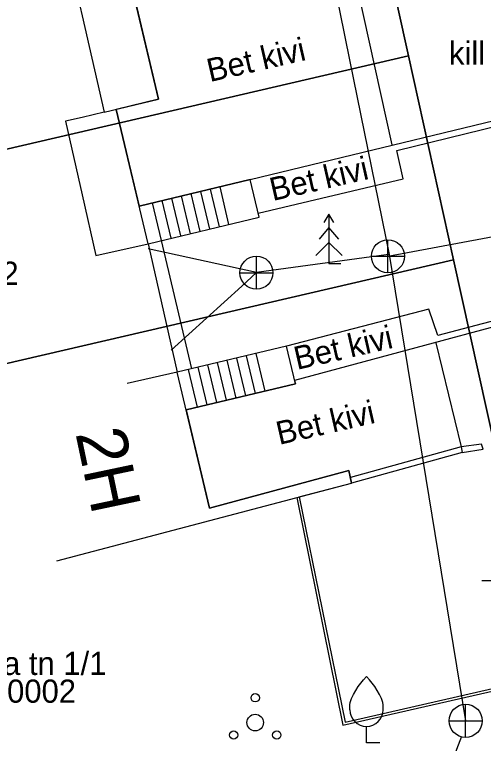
# Model space of a CAD drawing. Extents: x 657302 to 659073, y 6470576 to 6472205.
# Drawn here: x 657747.96 to 657762.12, y 6470910.28 to 6470932.28 of the extents above; entities that cross this region are included whole.
import ezdxf

# ---------------------------------------------------------------- set-up
doc = ezdxf.new("R2010")
doc.units = 0
for name, color, linetype in [('HOONE', 7, 'Continuous'), ('HOONEDET', 7, 'Continuous'), ('KKAEV', 7, 'Continuous'), ('KTRASS', 7, 'Continuous'), ('PIIR', 7, 'Continuous'), ('PUU', 7, 'Continuous'), ('SITRASS', 7, 'Continuous'), ('SKTRASS', 7, 'Continuous'), ('TEE', 7, 'Continuous')]:
    doc.layers.add(name, color=color, linetype=linetype)

msp = doc.modelspace()

# ---------------------------------------------------------------- linework, layer by layer
at = {"layer": 'HOONE'}
msp.add_lwpolyline([(657750, 6470938.076), (657750.339, 6470938.139), (657751.264, 6470934.141), (657750, 6470933.849), (657749.647, 6470933.767), (657750, 6470932.239), (657750.672, 6470929.334), (657750, 6470929.179), (657749.503, 6470929.064), (657750, 6470926.844), (657750.412, 6470925.003), (657751.992, 6470925.363), (657752.876, 6470921.485), (657751.363, 6470921.14)], dxfattribs=at)
at = {"layer": 'HOONEDET'}
for points in [[(657752.312, 6470929.724), (657751.264, 6470934.141)], [(657750.672, 6470929.334), (657752.312, 6470929.724)], [(657751.992, 6470925.363), (657751.029, 6470929.419)], [(657755.08, 6470927.299), (657751.722, 6470926.502)], [(657755.351, 6470926.161), (657755.08, 6470927.299)], [(657753.854, 6470925.805), (657753.583, 6470926.944)], [(657754.146, 6470925.875), (657753.875, 6470927.013)], [(657754.437, 6470925.944), (657754.167, 6470927.083)], [(657752.978, 6470925.598), (657752.708, 6470926.736)], [(657753.27, 6470925.667), (657753, 6470926.806)], [(657753.562, 6470925.736), (657753.292, 6470926.875)], [(657752.394, 6470925.459), (657752.124, 6470926.598)], [(657752.686, 6470925.528), (657752.416, 6470926.667)], [(657751.992, 6470925.363), (657755.351, 6470926.161)], [(657753.313, 6470921.589), (657752.394, 6470925.459)], [(657756.171, 6470922.268), (657752.876, 6470921.485)], [(657756.442, 6470921.129), (657756.171, 6470922.268)], [(657754.945, 6470920.774), (657754.675, 6470921.912)], [(657755.237, 6470920.843), (657754.966, 6470921.982)], [(657755.529, 6470920.912), (657755.258, 6470922.051)], [(657754.069, 6470920.566), (657753.799, 6470921.704)], [(657754.361, 6470920.635), (657754.091, 6470921.774)], [(657754.653, 6470920.704), (657754.383, 6470921.843)], [(657753.85, 6470917.384), (657752.876, 6470921.485)], [(657753.485, 6470920.427), (657753.215, 6470921.566)], [(657753.777, 6470920.496), (657753.507, 6470921.635)], [(657753.146, 6470920.347), (657756.442, 6470921.129)], [(657758.059, 6470918.514), (657753.85, 6470917.384)], [(657749.236, 6470915.791), (657758.139, 6470918.136)]]:
    msp.add_lwpolyline(points, dxfattribs=at)
at = {"layer": 'KKAEV'}
for p, q in [((657759.237, 6470924.484), (657759.237, 6470925.484)), ((657755.265, 6470923.988), (657755.265, 6470924.988)), ((657758.737, 6470924.984), (657759.737, 6470924.984)), ((657754.765, 6470924.488), (657755.765, 6470924.488)), ((657761.583, 6470910.459), (657761.583, 6470911.459)), ((657761.083, 6470910.959), (657762.083, 6470910.959))]:
    msp.add_line(p, q, dxfattribs=at)
for centre in [(657759.237, 6470924.984), (657755.265, 6470924.488), (657761.583, 6470910.959)]:
    msp.add_circle(centre, 0.5, dxfattribs=at)
at = {"layer": 'KTRASS'}
for points in [[(657756.73, 6470937.57), (657756.848, 6470936.988), (657758.088, 6470930.87), (657759.27, 6470925.04)], [(657755.27, 6470924.49), (657752, 6470925.21)], [(657759.27, 6470925.04), (657759.181, 6470925.028), (657755.27, 6470924.49)], [(657759.27, 6470925.04), (657761.583, 6470910.959)], [(657755.27, 6470924.49), (657754.821, 6470924.083), (657752.69, 6470922.15)], [(657757.184, 6470899.316), (657761.468, 6470910.493)]]:
    msp.add_lwpolyline(points, dxfattribs=at)
at = {"layer": 'PIIR'}
for points in [[(657753.06, 6470961.81), (657750.47, 6470973.51), (657765.73, 6470977.92), (657763.46, 6470974.34), (657768.24, 6470952.87), (657773.67, 6470928.45), (657779.04, 6470904.36), (657765.26, 6470906.59), (657761.22, 6470924.88), (657759.86, 6470931.04), (657758.49, 6470937.23), (657757.11, 6470943.47), (657755.81, 6470949.4), (657754.4, 6470955.74)], [(657759.86, 6470931.04), (657719.33, 6470921.63), (657717.74, 6470927.78), (657758.49, 6470937.23)], [(657761.22, 6470924.88), (657720.9, 6470915.53), (657719.33, 6470921.63), (657759.86, 6470931.04)], [(657765.26, 6470906.59), (657725.34, 6470898.13), (657720.9, 6470915.53), (657761.22, 6470924.88)]]:
    msp.add_lwpolyline(points, close=True, dxfattribs=at)
at = {"layer": 'PUU'}
for p, q in [((657757.456, 6470926.255), (657757.306, 6470926.005)), ((657757.606, 6470926.005), (657757.456, 6470926.255)), ((657757.456, 6470926.255), (657757.456, 6470924.755)), ((657757.456, 6470925.855), (657757.156, 6470925.505)), ((657757.756, 6470925.505), (657757.456, 6470925.855)), ((657757.456, 6470925.405), (657757.056, 6470925.005)), ((657757.856, 6470925.005), (657757.456, 6470925.405)), ((657757.816, 6470924.755), (657757.456, 6470924.755)), ((657758.589, 6470910.292), (657758.589, 6470910.792)), ((657758.989, 6470910.292), (657758.589, 6470910.292))]:
    msp.add_line(p, q, dxfattribs=at)
for points in [[(657758.089, 6470911.292), (657758.089, 6470911.442), (657758.099, 6470911.507), (657758.134, 6470911.637), (657758.194, 6470911.757), (657758.339, 6470911.992), (657758.499, 6470912.197), (657758.589, 6470912.292)], [(657759.089, 6470911.292), (657759.089, 6470911.442), (657759.079, 6470911.507), (657759.044, 6470911.637), (657758.984, 6470911.757), (657758.839, 6470911.992), (657758.679, 6470912.197), (657758.589, 6470912.292)]]:
    msp.add_lwpolyline(points, dxfattribs=at)
for centre, radius in [((657755.229, 6470911.655), 0.125), ((657755.229, 6470910.905), 0.25), ((657754.579, 6470910.53), 0.125), ((657755.879, 6470910.53), 0.125)]:
    msp.add_circle(centre, radius, dxfattribs=at)
msp.add_arc((657758.589, 6470911.292), 0.5, 180, 0, dxfattribs=at)
at = {"layer": 'SITRASS'}
msp.add_lwpolyline([(657775.102, 6470917.334), (657772.684, 6470915.181), (657762.068, 6470915.181)], dxfattribs=at)
at = {"layer": 'SKTRASS'}
msp.add_lwpolyline([(657759.237, 6470924.984), (657767.212, 6470926.479)], dxfattribs=at)
at = {"layer": 'TEE'}
for points in [[(657757.985, 6470934.561), (657759.357, 6470928.348)], [(657754.965, 6470933.882), (657751.519, 6470933.064), (657752.312, 6470929.724), (657751.029, 6470929.419), (657751.722, 6470926.502), (657755.08, 6470927.3)], [(657755.08, 6470927.3), (657765.238, 6470929.756), (657766.231, 6470929.2), (657767.251, 6470925.011), (657766.514, 6470923.951), (657756.416, 6470921.238)], [(657755.321, 6470926.288), (657759.701, 6470927.32), (657759.506, 6470928.177), (657765.212, 6470929.577), (657766.097, 6470929.057), (657767.055, 6470925.002), (657766.368, 6470924.069), (657760.74, 6470922.595), (657760.469, 6470923.39), (657756.171, 6470922.268)], [(657760.687, 6470922.375), (657761.448, 6470919.236)], [(657756.416, 6470921.238), (657756.442, 6470921.129), (657753.146, 6470920.347), (657753.85, 6470917.384), (657758.059, 6470918.514), (657758.139, 6470918.136)], [(657761.448, 6470919.236), (657758.105, 6470918.309)], [(657761.448, 6470919.236), (657761.482, 6470919.063), (657762.11, 6470919.162), (657762.067, 6470919.315), (657761.448, 6470919.236)], [(657761.482, 6470919.063), (657758.139, 6470918.136)], [(657756.561, 6470917.721), (657758.139, 6470918.136), (657758.059, 6470918.514)], [(657756.483, 6470917.705), (657757.879, 6470910.823), (657770.479, 6470913.7)], [(657756.561, 6470917.721), (657757.941, 6470910.919), (657770.461, 6470913.778)]]:
    msp.add_lwpolyline(points, dxfattribs=at)

# ---------------------------------------------------------------- texts
at = {"layer": 'HOONE'}
msp.add_text('2H', height=1.5, rotation=281.8736, dxfattribs=at).set_placement((657749.798, 6470919.642))
at = {"layer": 'PIIR'}
for s, p in [('Tammeoksa tn 1/2', (657740.334, 6470924.122)), ('Tammeoksa tn 1/1', (657742.985, 6470912.342)), ('79504:108:0002', (657743.051, 6470911.505))]:
    msp.add_text(s, height=0.7, dxfattribs=at).set_placement(p)
at = {"layer": 'TEE'}
for p in [(657753.859, 6470930.242), (657755.757, 6470926.65), (657756.49, 6470921.552), (657755.952, 6470919.288)]:
    msp.add_text('Bet kivi', height=0.7, rotation=12.9099, dxfattribs=at).set_placement(p)
msp.add_text('kill', height=0.7, dxfattribs=at).set_placement((657761.081, 6470930.769))

doc.saveas('drawing.dxf')
